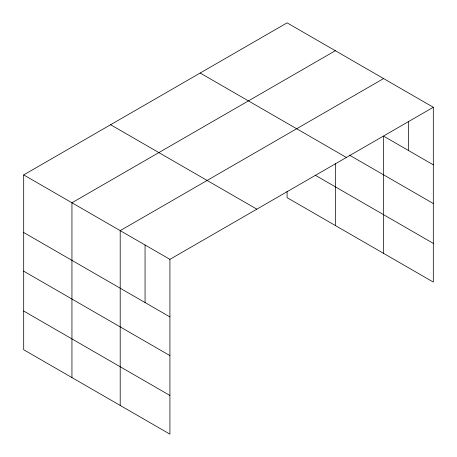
<?xml version="1.0" encoding="UTF-8"?>
<svg xmlns="http://www.w3.org/2000/svg" width="457" height="457" viewBox="0 0 457 457"><rect width="100%" height="100%" fill="white"/><g stroke="black" fill="none" stroke-linecap="round" stroke-linejoin="round"><path stroke-width="0.69" d="M433.31 107.275L287.082 22.85L23.69 174.917L23.69 349.725L169.918 434.15L169.918 259.342L433.31 107.275L433.31 282.083L287.082 197.658L287.082 191.329M335.341 50.71L71.943 202.777L71.943 377.585M383.594 78.57L120.202 230.636L120.202 405.445M433.31 164.846L383.594 136.14L383.594 253.378M349.388 155.083L433.31 203.531M200.166 73.034L346.389 157.454M315.181 175.191L433.31 243.392M110.611 124.738L256.834 209.157M23.69 174.917L169.918 259.342M23.69 232.493L169.918 316.912M23.69 271.178L169.918 355.603M23.69 311.04L169.918 395.465M408.449 121.351L408.449 150.496M335.341 163.343L335.341 225.518M145.058 244.992L145.058 302.563"/></g></svg>
